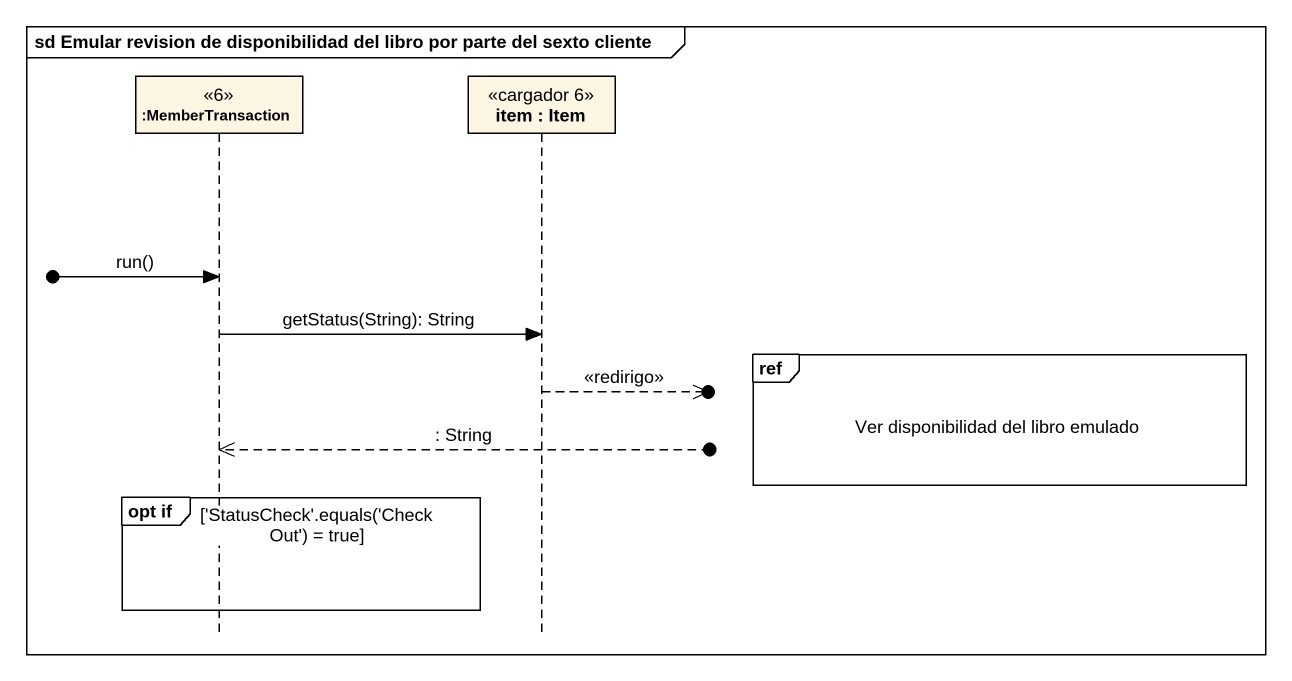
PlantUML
@startuml
mainframe sd Emular revision de disponibilidad del libro por parte del sexto cliente
hide footbox
participant ":MemberTransaction" as MemberTransaction <<6>>
participant "item : Item" as item <<cargador 6>>

[o-> MemberTransaction : run()
MemberTransaction -> item : getStatus(String): String
ref over item : Ver disponibilidad del libro emulado
item -->>o] : <<redirigo>>
MemberTransaction <<--o] : : String
group opt if ['StatusCheck'.equals('CheckOut') = true]
end
@enduml
